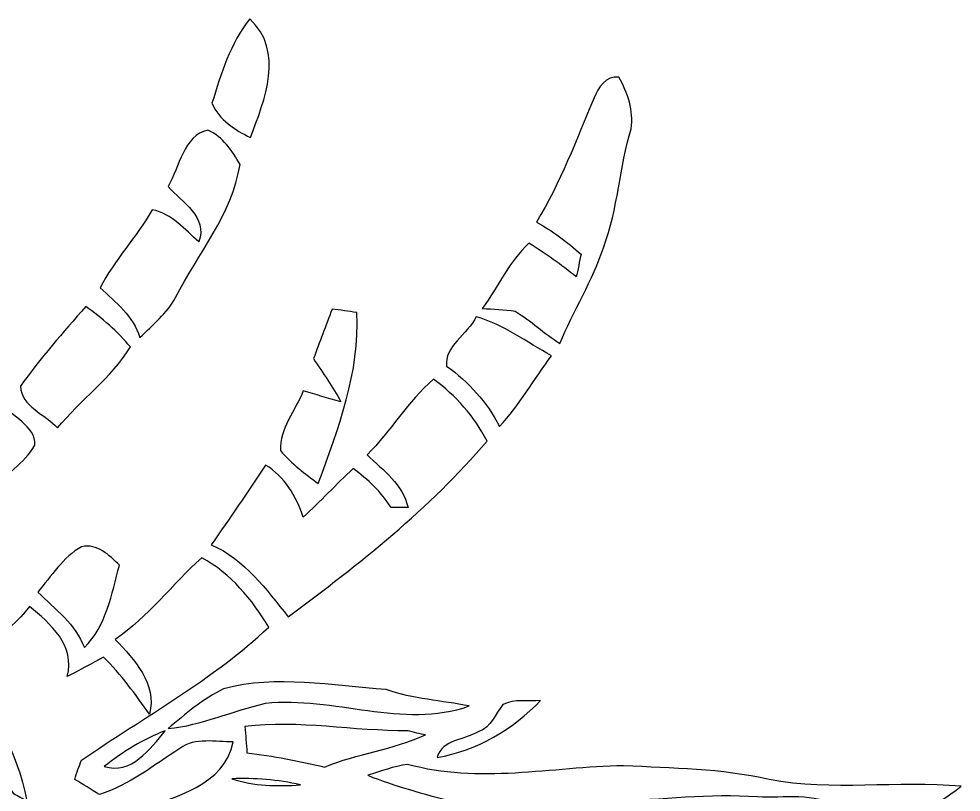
# Model space of a CAD drawing. Extents: x -110 to 93, y -182 to 230.
# Drawn here: x 5.46 to 52, y 191.4 to 229.57 of the extents above; entities that cross this region are included whole.
import ezdxf

# ---------------------------------------------------------------- set-up
doc = ezdxf.new("R2010")
doc.units = 0
doc.header["$MEASUREMENT"] = 0
doc.layers.add('LAAG_1', color=7, linetype='CONTINUOUS')

msp = doc.modelspace()

# ---------------------------------------------------------------- linework, layer by layer
at = {"layer": 'LAAG_1', "color": 250}
for points, knots in [([(15.0033, 225.4015), (15.443, 226.8582), (15.9175, 228.3488), (16.8663, 229.5685), (16.8663, 229.5685), (18.5933, 227.9761), (17.6112, 225.5703), (16.8999, 223.7068), (16.8999, 223.7068), (16.1545, 224.08), (15.3411, 224.5875), (15.0033, 225.4012), (15.0033, 225.4012), (15.0033, 225.4012), (15.0033, 225.4015), (15.0033, 225.4015)], [0, 0, 0, 0, 0.25, 0.25, 0.25, 0.25, 0.5, 0.5, 0.5, 0.5, 0.75, 0.75, 0.75, 0.75, 1, 1, 1, 1]), ([(33.8755, 225.6722), (34.0789, 226.1466), (34.4513, 226.7903), (35.0949, 226.6882), (35.0949, 226.6882), (35.5346, 225.9092), (35.8404, 225.0282), (35.7047, 224.1474), (35.7047, 224.1474), (35.129, 222.2501), (35.0613, 220.1831), (34.3493, 218.3195), (34.3493, 218.3195), (33.8078, 216.6594), (32.8589, 215.1683), (32.181, 213.542), (32.181, 213.542), (31.4026, 214.0504), (30.7584, 214.6602), (29.9788, 215.1339), (29.9788, 215.1339), (29.4366, 215.2362), (28.8937, 215.2362), (28.3526, 215.2701), (28.3526, 215.2701), (29.1313, 216.3542), (29.6734, 217.5738), (30.6565, 218.489), (30.6565, 218.489), (31.4697, 217.9809), (32.2493, 217.4386), (32.9933, 216.8282), (32.9933, 216.8282), (33.0621, 217.0999), (33.164, 217.6754), (33.2312, 217.9468), (33.2312, 217.9468), (32.5531, 218.5563), (31.8086, 219.0988), (31.0295, 219.539), (31.0295, 219.539), (32.2148, 221.4705), (32.9933, 223.6051), (33.8755, 225.6719), (33.8755, 225.6719), (33.8755, 225.6719), (33.8755, 225.6722), (33.8755, 225.6722)], [0, 0, 0, 0, 0.0833333, 0.0833333, 0.0833333, 0.0833333, 0.1666667, 0.1666667, 0.1666667, 0.1666667, 0.25, 0.25, 0.25, 0.25, 0.3333333, 0.3333333, 0.3333333, 0.3333333, 0.4166667, 0.4166667, 0.4166667, 0.4166667, 0.5, 0.5, 0.5, 0.5, 0.5833333, 0.5833333, 0.5833333, 0.5833333, 0.6666667, 0.6666667, 0.6666667, 0.6666667, 0.75, 0.75, 0.75, 0.75, 0.8333333, 0.8333333, 0.8333333, 0.8333333, 0.9166667, 0.9166667, 0.9166667, 0.9166667, 1, 1, 1, 1]), ([(12.8335, 221.3012), (13.4098, 222.2501), (13.5789, 223.8088), (14.7989, 224.0798), (14.7989, 224.0798), (15.5445, 223.7409), (15.9852, 223.0629), (16.3913, 222.3852), (16.3913, 222.3852), (15.9852, 219.9122), (14.3251, 217.9807), (13.2066, 215.8119), (13.2066, 215.8119), (12.7663, 215.0331), (12.0885, 214.4564), (11.4444, 213.8467), (11.4444, 213.8467), (11.1065, 214.8972), (10.2586, 215.5749), (9.4794, 216.2866), (9.4794, 216.2866), (10.1903, 217.6756), (11.2748, 218.7938), (12.0538, 220.1489), (12.0538, 220.1489), (13.0379, 219.9457), (13.6479, 219.1665), (14.3587, 218.5562), (14.3587, 218.5562), (14.7989, 219.8104), (13.5459, 220.4878), (12.8334, 221.3011), (12.8334, 221.3011), (12.8334, 221.3011), (12.8335, 221.3012), (12.8335, 221.3012)], [0, 0, 0, 0, 0.1111111, 0.1111111, 0.1111111, 0.1111111, 0.2222222, 0.2222222, 0.2222222, 0.2222222, 0.3333333, 0.3333333, 0.3333333, 0.3333333, 0.4444444, 0.4444444, 0.4444444, 0.4444444, 0.5555556, 0.5555556, 0.5555556, 0.5555556, 0.6666667, 0.6666667, 0.6666667, 0.6666667, 0.7777778, 0.7777778, 0.7777778, 0.7777778, 0.8888889, 0.8888889, 0.8888889, 0.8888889, 1, 1, 1, 1]), ([(5.5486, 211.4415), (6.5317, 212.8304), (7.6496, 214.084), (8.7681, 215.3717), (8.7681, 215.3717), (9.5814, 214.7952), (10.3269, 214.1517), (10.9705, 213.3727), (10.9705, 213.3727), (10.0213, 211.8141), (8.4971, 210.7634), (7.3785, 209.3739), (7.3785, 209.3739), (6.7685, 210.0522), (5.5827, 210.4247), (5.5485, 211.4414), (5.5485, 211.4414), (5.5485, 211.4414), (5.5486, 211.4415), (5.5486, 211.4415)], [0, 0, 0, 0, 0.2, 0.2, 0.2, 0.2, 0.4, 0.4, 0.4, 0.4, 0.6, 0.6, 0.6, 0.6, 0.8, 0.8, 0.8, 0.8, 1, 1, 1, 1]), ([(20.9317, 215.2362), (21.3383, 215.2021), (21.7449, 215.1339), (22.1515, 215.0664), (22.1515, 215.0664), (22.3207, 212.1194), (21.2368, 209.3403), (20.2538, 206.6296), (20.2538, 206.6296), (19.6104, 207.1041), (18.9325, 207.6123), (18.3899, 208.2559), (18.3899, 208.2559), (18.3233, 209.3406), (19.1359, 210.255), (19.5089, 211.2036), (19.5089, 211.2036), (20.1183, 211.0346), (20.7288, 210.8314), (21.3725, 210.6619), (21.3725, 210.6619), (20.9658, 211.4074), (20.4915, 212.085), (20.017, 212.7963), (20.017, 212.7963), (20.3217, 213.6098), (20.627, 214.4228), (20.9317, 215.2362), (20.9317, 215.2362), (20.9317, 215.2362), (20.9317, 215.2362), (20.9317, 215.2362)], [0, 0, 0, 0, 0.125, 0.125, 0.125, 0.125, 0.25, 0.25, 0.25, 0.25, 0.375, 0.375, 0.375, 0.375, 0.5, 0.5, 0.5, 0.5, 0.625, 0.625, 0.625, 0.625, 0.75, 0.75, 0.75, 0.75, 0.875, 0.875, 0.875, 0.875, 1, 1, 1, 1]), ([(26.5906, 212.4239), (26.4544, 213.3728), (27.6408, 214.0165), (28.0479, 214.8632), (28.0479, 214.8632), (29.4028, 214.4905), (30.5545, 213.6095), (31.7739, 212.932), (31.7739, 212.932), (30.8935, 211.7803), (30.182, 210.492), (29.199, 209.442), (29.199, 209.442), (28.5891, 210.662), (27.6744, 211.6444), (26.5906, 212.4238), (26.5906, 212.4238), (26.5906, 212.4238), (26.5906, 212.4239), (26.5906, 212.4239)], [0, 0, 0, 0, 0.2, 0.2, 0.2, 0.2, 0.4, 0.4, 0.4, 0.4, 0.6, 0.6, 0.6, 0.6, 0.8, 0.8, 0.8, 0.8, 1, 1, 1, 1]), ([(22.6596, 208.0527), (23.846, 209.205), (24.6586, 210.6955), (25.9465, 211.7801), (25.9465, 211.7801), (27.0644, 210.9669), (27.946, 209.95), (28.589, 208.7304), (28.589, 208.7304), (25.7431, 205.3763), (22.2877, 202.6652), (18.764, 200.056), (18.764, 200.056), (17.679, 201.4116), (16.6288, 202.8689), (14.9692, 203.6137), (14.9692, 203.6137), (15.8834, 204.902), (16.7643, 206.2232), (17.6454, 207.5446), (17.6454, 207.5446), (18.5933, 206.9689), (19.17, 206.0199), (19.5089, 204.9694), (19.5089, 204.9694), (20.3553, 205.7489), (21.1345, 206.5957), (21.9824, 207.3746), (21.9824, 207.3746), (22.6937, 206.833), (23.3709, 206.2232), (23.8459, 205.4435), (23.8459, 205.4435), (24.0494, 205.4435), (24.4901, 205.4435), (24.6924, 205.4435), (24.6924, 205.4435), (24.4218, 206.596), (23.4724, 207.2732), (22.6596, 208.0526), (22.6596, 208.0526), (22.6596, 208.0526), (22.6596, 208.0527), (22.6596, 208.0527)], [0, 0, 0, 0, 0.0909091, 0.0909091, 0.0909091, 0.0909091, 0.1818182, 0.1818182, 0.1818182, 0.1818182, 0.2727273, 0.2727273, 0.2727273, 0.2727273, 0.3636364, 0.3636364, 0.3636364, 0.3636364, 0.4545455, 0.4545455, 0.4545455, 0.4545455, 0.5454545, 0.5454545, 0.5454545, 0.5454545, 0.6363636, 0.6363636, 0.6363636, 0.6363636, 0.7272727, 0.7272727, 0.7272727, 0.7272727, 0.8181818, 0.8181818, 0.8181818, 0.8181818, 0.9090909, 0.9090909, 0.9090909, 0.9090909, 1, 1, 1, 1]), ([(-5.497, 206.2566), (-4.0737, 207.7139), (-3.0235, 209.4081), (-1.8383, 211.0344), (-1.8383, 211.0344), (-0.7869, 210.5944), (-0.1093, 209.6792), (0.6358, 208.8323), (0.6358, 208.8323), (0.06, 208.1543), (-0.7198, 207.6459), (-0.9562, 206.7312), (-0.9562, 206.7312), (1.3472, 207.2734), (2.9065, 209.0692), (4.5672, 210.5942), (4.5672, 210.5942), (5.1083, 209.9501), (6.294, 209.4758), (6.2604, 208.527), (6.2604, 208.527), (5.7178, 207.6125), (4.8036, 207.0362), (4.0239, 206.3587), (4.0239, 206.3587), (2.2288, 204.7665), (0.3315, 203.2748), (-1.7363, 202.0893), (-1.7363, 202.0893), (-2.6167, 203.7498), (-4.0401, 205.0372), (-5.497, 206.2566), (-5.497, 206.2566), (-5.497, 206.2566), (-5.497, 206.2566), (-5.497, 206.2566)], [0, 0, 0, 0, 0.1111111, 0.1111111, 0.1111111, 0.1111111, 0.2222222, 0.2222222, 0.2222222, 0.2222222, 0.3333333, 0.3333333, 0.3333333, 0.3333333, 0.4444444, 0.4444444, 0.4444444, 0.4444444, 0.5555556, 0.5555556, 0.5555556, 0.5555556, 0.6666667, 0.6666667, 0.6666667, 0.6666667, 0.7777778, 0.7777778, 0.7777778, 0.7777778, 0.8888889, 0.8888889, 0.8888889, 0.8888889, 1, 1, 1, 1]), ([(8.5649, 203.5125), (9.3434, 203.682), (9.9197, 203.1056), (10.4282, 202.5974), (10.4282, 202.5974), (10.0554, 201.1749), (9.7848, 199.6158), (8.6998, 198.5316), (8.6998, 198.5316), (8.259, 199.6835), (7.277, 200.4292), (6.396, 201.2764), (6.396, 201.2764), (7.0732, 202.0555), (7.6496, 203.004), (8.5647, 203.5124), (8.5647, 203.5124), (8.5647, 203.5124), (8.5649, 203.5125), (8.5649, 203.5125)], [0, 0, 0, 0, 0.2, 0.2, 0.2, 0.2, 0.4, 0.4, 0.4, 0.4, 0.6, 0.6, 0.6, 0.6, 0.8, 0.8, 0.8, 0.8, 1, 1, 1, 1]), ([(10.225, 198.9384), (11.8512, 200.0563), (13.0379, 201.6487), (14.4932, 202.9704), (14.4932, 202.9704), (15.9505, 202.1914), (16.9682, 200.9032), (17.814, 199.5481), (17.814, 199.5481), (15.0364, 196.9394), (11.6482, 195.1094), (8.5647, 192.9745), (8.5647, 192.9745), (8.4294, 192.6701), (8.3279, 192.3645), (8.226, 192.0259), (8.226, 192.0259), (8.632, 191.7892), (9.0392, 191.5177), (9.4454, 191.281), (9.4454, 191.281), (10.9363, 191.7548), (12.1227, 192.7375), (13.4098, 193.5508), (13.4098, 193.5508), (14.1891, 194.1268), (15.1713, 193.8556), (16.0524, 193.8897), (16.0524, 193.8897), (15.6122, 191.6871), (13.1717, 191.2127), (11.4108, 190.5013), (11.4108, 190.5013), (9.2426, 189.5865), (6.904, 189.2135), (4.5672, 188.9086), (4.5672, 188.9086), (2.5677, 188.3668), (0.466, 188.6036), (-1.4988, 187.8923), (-1.4988, 187.8923), (-2.9893, 187.6891), (-4.3448, 186.8762), (-5.8695, 186.7739), (-5.8695, 186.7739), (-6.3102, 188.2989), (-7.1916, 189.6203), (-8.2415, 190.8062), (-8.2415, 190.8062), (-8.5806, 191.2467), (-9.2242, 191.0096), (-9.6984, 191.0774), (-9.6984, 191.0774), (-8.5134, 189.7563), (-7.1916, 188.4686), (-6.6488, 186.7062), (-6.6488, 186.7062), (-6.4797, 185.9945), (-7.1233, 185.5208), (-7.5638, 185.0799), (-7.5638, 185.0799), (-8.6477, 184.0972), (-9.258, 182.7084), (-10.4439, 181.827), (-10.4439, 181.827), (-12.3418, 181.5564), (-14.6117, 181.4543), (-16.1025, 182.9116), (-16.1025, 182.9116), (-17.0172, 184.3348), (-16.577, 186.1985), (-15.4248, 187.35), (-15.4248, 187.35), (-14.6796, 187.1809), (-13.8997, 187.1469), (-13.1544, 186.8762), (-13.1544, 186.8762), (-12.1725, 186.3332), (-11.393, 185.4865), (-10.4439, 184.8765), (-10.4439, 184.8765), (-10.4439, 185.0799), (-10.4102, 185.5208), (-10.4102, 185.7239), (-10.4102, 185.7239), (-11.5286, 186.9775), (-13.053, 187.8245), (-14.7132, 188.0276), (-14.7132, 188.0276), (-13.5951, 189.2477), (-12.4095, 190.5013), (-10.8506, 191.1112), (-10.8506, 191.1112), (-8.9868, 192.1277), (-7.0556, 193.0088), (-5.0904, 193.7881), (-5.0904, 193.7881), (-3.0918, 193.0427), (-1.906, 191.1448), (-0.9562, 189.3493), (-0.9562, 189.3493), (-0.1092, 191.5513), (-2.4813, 192.839), (-3.769, 194.1606), (-3.769, 194.1606), (-2.041, 195.0755), (-0.2789, 195.8549), (1.3813, 196.9049), (1.3813, 196.9049), (1.7875, 196.0244), (2.7367, 195.6178), (3.312, 194.8719), (3.312, 194.8719), (4.1601, 193.7882), (4.5672, 192.4663), (5.2102, 191.3143), (5.2102, 191.3143), (5.3795, 191.213), (5.6846, 191.0438), (5.8538, 190.9757), (5.8538, 190.9757), (5.3795, 193.4154), (4.1599, 195.9225), (1.9239, 197.1759), (1.9239, 197.1759), (3.2789, 198.2945), (4.905, 199.1416), (5.9893, 200.5647), (5.9893, 200.5647), (7.0396, 199.717), (8.259, 198.6334), (7.8528, 197.1087), (7.8528, 197.1087), (8.463, 197.4134), (9.0724, 197.7523), (9.6491, 198.0573), (9.6491, 198.0573), (10.5298, 197.21), (11.2074, 196.2275), (11.9188, 195.2448), (11.9188, 195.2448), (12.2919, 196.7698), (11.1733, 197.9218), (10.225, 198.9383), (10.225, 198.9383), (10.225, 198.9383), (10.225, 198.9384), (10.225, 198.9384)], [0, 0, 0, 0, 0.027027, 0.027027, 0.027027, 0.027027, 0.0540541, 0.0540541, 0.0540541, 0.0540541, 0.0810811, 0.0810811, 0.0810811, 0.0810811, 0.1081081, 0.1081081, 0.1081081, 0.1081081, 0.1351351, 0.1351351, 0.1351351, 0.1351351, 0.1621622, 0.1621622, 0.1621622, 0.1621622, 0.1891892, 0.1891892, 0.1891892, 0.1891892, 0.2162162, 0.2162162, 0.2162162, 0.2162162, 0.2432432, 0.2432432, 0.2432432, 0.2432432, 0.2702703, 0.2702703, 0.2702703, 0.2702703, 0.2972973, 0.2972973, 0.2972973, 0.2972973, 0.3243243, 0.3243243, 0.3243243, 0.3243243, 0.3513514, 0.3513514, 0.3513514, 0.3513514, 0.3783784, 0.3783784, 0.3783784, 0.3783784, 0.4054054, 0.4054054, 0.4054054, 0.4054054, 0.4324324, 0.4324324, 0.4324324, 0.4324324, 0.4594595, 0.4594595, 0.4594595, 0.4594595, 0.4864865, 0.4864865, 0.4864865, 0.4864865, 0.5135135, 0.5135135, 0.5135135, 0.5135135, 0.5405405, 0.5405405, 0.5405405, 0.5405405, 0.5675676, 0.5675676, 0.5675676, 0.5675676, 0.5945946, 0.5945946, 0.5945946, 0.5945946, 0.6216216, 0.6216216, 0.6216216, 0.6216216, 0.6486486, 0.6486486, 0.6486486, 0.6486486, 0.6756757, 0.6756757, 0.6756757, 0.6756757, 0.7027027, 0.7027027, 0.7027027, 0.7027027, 0.7297297, 0.7297297, 0.7297297, 0.7297297, 0.7567568, 0.7567568, 0.7567568, 0.7567568, 0.7837838, 0.7837838, 0.7837838, 0.7837838, 0.8108108, 0.8108108, 0.8108108, 0.8108108, 0.8378378, 0.8378378, 0.8378378, 0.8378378, 0.8648649, 0.8648649, 0.8648649, 0.8648649, 0.8918919, 0.8918919, 0.8918919, 0.8918919, 0.9189189, 0.9189189, 0.9189189, 0.9189189, 0.9459459, 0.9459459, 0.9459459, 0.9459459, 0.972973, 0.972973, 0.972973, 0.972973, 1, 1, 1, 1]), ([(15.5786, 196.4987), (18.1877, 197.21), (20.9317, 196.6339), (23.6084, 196.4646), (23.6084, 196.4646), (24.9299, 195.9906), (26.3525, 195.9225), (27.7085, 195.6515), (27.7085, 195.6515), (24.4218, 194.4997), (20.9994, 196.1596), (17.6454, 195.7871), (17.6454, 195.7871), (16.0183, 195.4142), (14.4932, 194.7029), (12.8334, 194.5333), (12.8334, 194.5333), (13.681, 195.2449), (14.5619, 196.0244), (15.5786, 196.4985), (15.5786, 196.4985), (15.5786, 196.4985), (15.5786, 196.4987), (15.5786, 196.4987)], [0, 0, 0, 0, 0.1666667, 0.1666667, 0.1666667, 0.1666667, 0.3333333, 0.3333333, 0.3333333, 0.3333333, 0.5, 0.5, 0.5, 0.5, 0.6666667, 0.6666667, 0.6666667, 0.6666667, 0.8333333, 0.8333333, 0.8333333, 0.8333333, 1, 1, 1, 1]), ([(29.3694, 195.7194), (29.9447, 196.0244), (30.6222, 195.8549), (31.2327, 195.9225), (31.2327, 195.9225), (29.8773, 194.4997), (28.0811, 193.4491), (26.1161, 193.1104), (26.1161, 193.1104), (26.3873, 194.0252), (27.471, 193.9569), (28.1824, 194.3981), (28.1824, 194.3981), (28.7924, 194.6015), (28.9958, 195.2448), (29.3692, 195.7194), (29.3692, 195.7194), (29.3692, 195.7194), (29.3694, 195.7194), (29.3694, 195.7194)], [0, 0, 0, 0, 0.2, 0.2, 0.2, 0.2, 0.4, 0.4, 0.4, 0.4, 0.6, 0.6, 0.6, 0.6, 0.8, 0.8, 0.8, 0.8, 1, 1, 1, 1]), ([(16.629, 194.6348), (19.3057, 194.9737), (21.9824, 194.3981), (24.6924, 194.4317), (24.6924, 194.4317), (24.8963, 194.3638), (25.3365, 194.2622), (25.5397, 194.2283), (25.5397, 194.2283), (23.9479, 193.4829), (22.1858, 193.3136), (20.5591, 192.6359), (20.5591, 192.6359), (19.3057, 192.9411), (18.018, 193.1781), (16.7307, 193.3472), (16.7307, 193.3472), (16.6967, 193.7882), (16.6624, 194.1944), (16.6288, 194.6346), (16.6288, 194.6346), (16.6288, 194.6346), (16.629, 194.6348), (16.629, 194.6348)], [0, 0, 0, 0, 0.1666667, 0.1666667, 0.1666667, 0.1666667, 0.3333333, 0.3333333, 0.3333333, 0.3333333, 0.5, 0.5, 0.5, 0.5, 0.6666667, 0.6666667, 0.6666667, 0.6666667, 0.8333333, 0.8333333, 0.8333333, 0.8333333, 1, 1, 1, 1]), ([(9.6835, 192.6701), (10.5975, 193.3818), (11.614, 194.0251), (12.6979, 194.4317), (12.6979, 194.4317), (11.952, 193.5509), (11.0046, 192.2293), (9.6833, 192.67), (9.6833, 192.67), (9.6833, 192.67), (9.6835, 192.6701), (9.6835, 192.6701)], [0, 0, 0, 0, 0.3333333, 0.3333333, 0.3333333, 0.3333333, 0.6666667, 0.6666667, 0.6666667, 0.6666667, 1, 1, 1, 1]), ([(22.6937, 192.2294), (23.3379, 192.4328), (23.982, 192.67), (24.6586, 192.7714), (24.6586, 192.7714), (28.1494, 191.7892), (31.7739, 192.6359), (35.3323, 192.7038), (35.3323, 192.7038), (37.7381, 192.5685), (40.1431, 192.5684), (42.5158, 192.0259), (42.5158, 192.0259), (45.6335, 191.416), (48.8519, 191.9923), (52.0031, 191.6871), (52.0031, 191.6871), (50.6813, 190.6713), (49.156, 189.8913), (47.6991, 189.1119), (47.6991, 189.1119), (46.5812, 188.4689), (45.2935, 188.4686), (44.1077, 188.0276), (44.1077, 188.0276), (44.0736, 187.8246), (44.0399, 187.35), (44.0058, 187.1469), (44.0058, 187.1469), (44.9893, 187.0792), (45.9712, 187.0789), (46.9542, 186.8422), (46.9542, 186.8422), (45.7686, 186.0623), (44.413, 186.7739), (43.1594, 186.9098), (43.1594, 186.9098), (42.0074, 187.045), (40.9565, 187.3839), (39.974, 187.9936), (39.974, 187.9936), (41.9389, 188.9429), (44.1418, 189.4172), (45.937, 190.671), (45.937, 190.671), (44.7513, 191.416), (43.2609, 191.1112), (41.9389, 191.179), (41.9389, 191.179), (39.568, 191.3488), (37.1958, 191.0438), (34.8573, 190.9417), (34.8573, 190.9417), (32.2495, 190.4674), (29.4364, 189.9253), (26.8617, 190.9417), (26.8617, 190.9417), (25.4725, 191.3143), (24.0493, 191.6871), (22.6937, 192.2293), (22.6937, 192.2293), (22.6937, 192.2293), (22.6937, 192.2294), (22.6937, 192.2294)], [0, 0, 0, 0, 0.0625, 0.0625, 0.0625, 0.0625, 0.125, 0.125, 0.125, 0.125, 0.1875, 0.1875, 0.1875, 0.1875, 0.25, 0.25, 0.25, 0.25, 0.3125, 0.3125, 0.3125, 0.3125, 0.375, 0.375, 0.375, 0.375, 0.4375, 0.4375, 0.4375, 0.4375, 0.5, 0.5, 0.5, 0.5, 0.5625, 0.5625, 0.5625, 0.5625, 0.625, 0.625, 0.625, 0.625, 0.6875, 0.6875, 0.6875, 0.6875, 0.75, 0.75, 0.75, 0.75, 0.8125, 0.8125, 0.8125, 0.8125, 0.875, 0.875, 0.875, 0.875, 0.9375, 0.9375, 0.9375, 0.9375, 1, 1, 1, 1]), ([(15.9852, 192.0603), (17.1028, 192.0939), (18.2554, 192.0259), (19.3734, 191.7545), (19.3734, 191.7545), (18.2218, 191.6871), (17.0686, 191.6871), (15.9852, 192.0601), (15.9852, 192.0601), (15.9852, 192.0601), (15.9852, 192.0603), (15.9852, 192.0603)], [0, 0, 0, 0, 0.3333333, 0.3333333, 0.3333333, 0.3333333, 0.6666667, 0.6666667, 0.6666667, 0.6666667, 1, 1, 1, 1])]:
    msp.add_open_spline(points, degree=3, knots=knots, dxfattribs=at)

doc.saveas('drawing.dxf')
